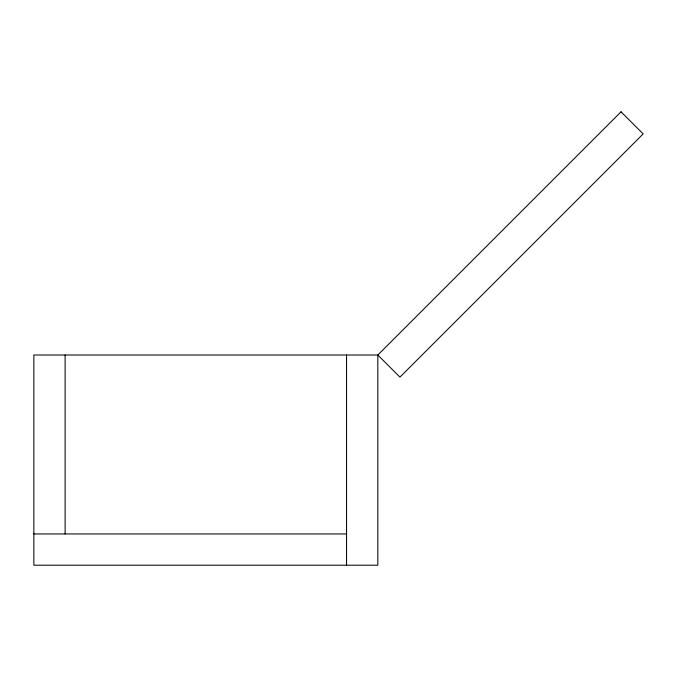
<?xml version="1.0" encoding="UTF-8"?>
<svg xmlns="http://www.w3.org/2000/svg" width="677" height="677" viewBox="0 0 677 677"><rect width="100%" height="100%" fill="white"/><g stroke="black" fill="none" stroke-linecap="round" stroke-linejoin="round"><path stroke-width="1.02" d="M33.85 533.941L346.548 533.941M346.548 355.01L346.548 565.21M65.119 355.01L65.119 533.941M621.037 111.79L377.817 355.01L33.85 355.01L33.85 565.21L377.817 565.21L377.817 355.01L399.929 377.123L643.15 133.902L621.037 111.79"/></g></svg>
